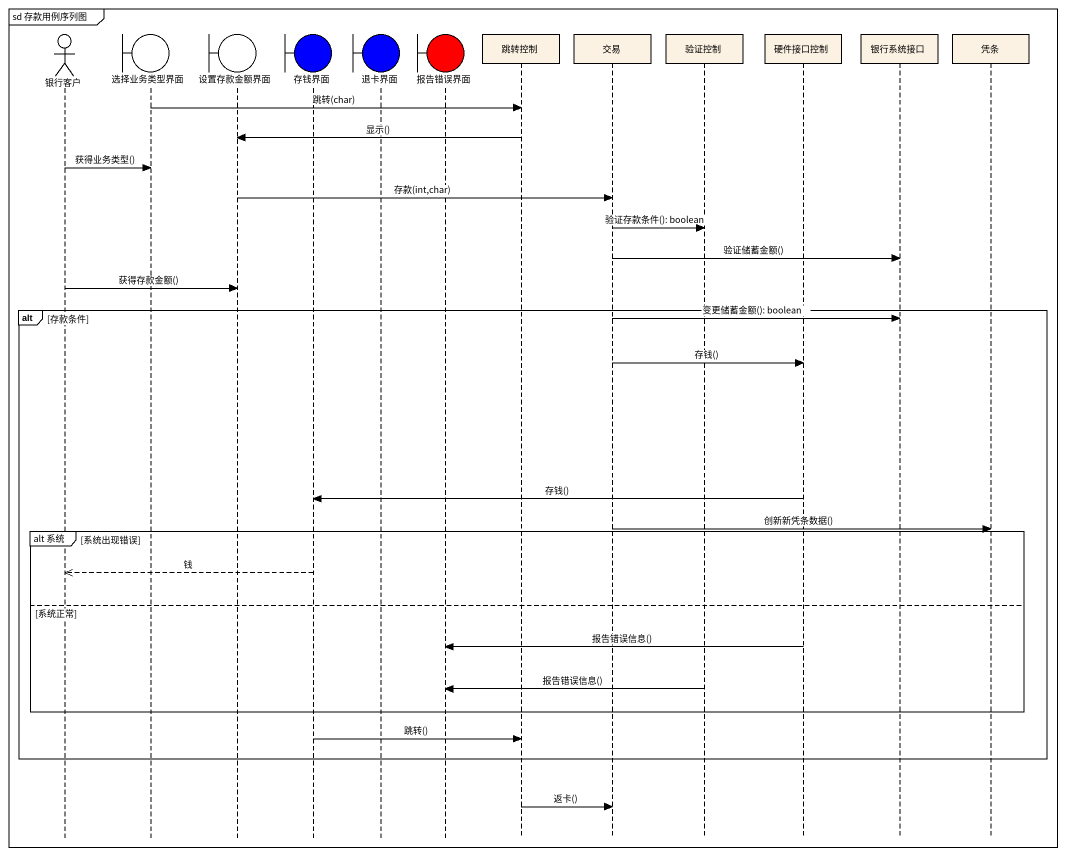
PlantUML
@startuml
mainframe sd 存款用例序列图
hide footbox
actor 银行客户
boundary 选择业务类型界面
boundary 设置存款金额界面
boundary 存钱界面 #0000FF
boundary 退卡界面 #0000FF
boundary 报告错误界面 #FF0000
participant 跳转控制
participant 交易
participant 验证控制
participant 硬件接口控制
participant 银行系统接口
participant 凭条

选择业务类型界面 -> 跳转控制 : 跳转(char)
跳转控制 -> 设置存款金额界面 : 显示()
银行客户 -> 选择业务类型界面 : 获得业务类型()
设置存款金额界面 -> 交易 : 存款(int,char)
交易 -> 验证控制 : 验证存款条件(): boolean
交易 -> 银行系统接口 : 验证储蓄金额()
银行客户 -> 设置存款金额界面 : 获得存款金额()
alt 存款条件
  交易 -> 银行系统接口 : 变更储蓄金额(): boolean
  交易 -> 硬件接口控制 : 存钱()
  硬件接口控制 -> 存钱界面 : 存钱()
  交易 -> 凭条 : 创新新凭条数据()
  group alt 系统 [系统出现错误]
    存钱界面 -->> 银行客户 : 钱
  else 系统正常
    硬件接口控制 -> 报告错误界面 : 报告错误信息()
    验证控制 -> 报告错误界面 : 报告错误信息()
  end
  存钱界面 -> 跳转控制 : 跳转()
end
跳转控制 -> 交易 : 返卡()
@enduml
